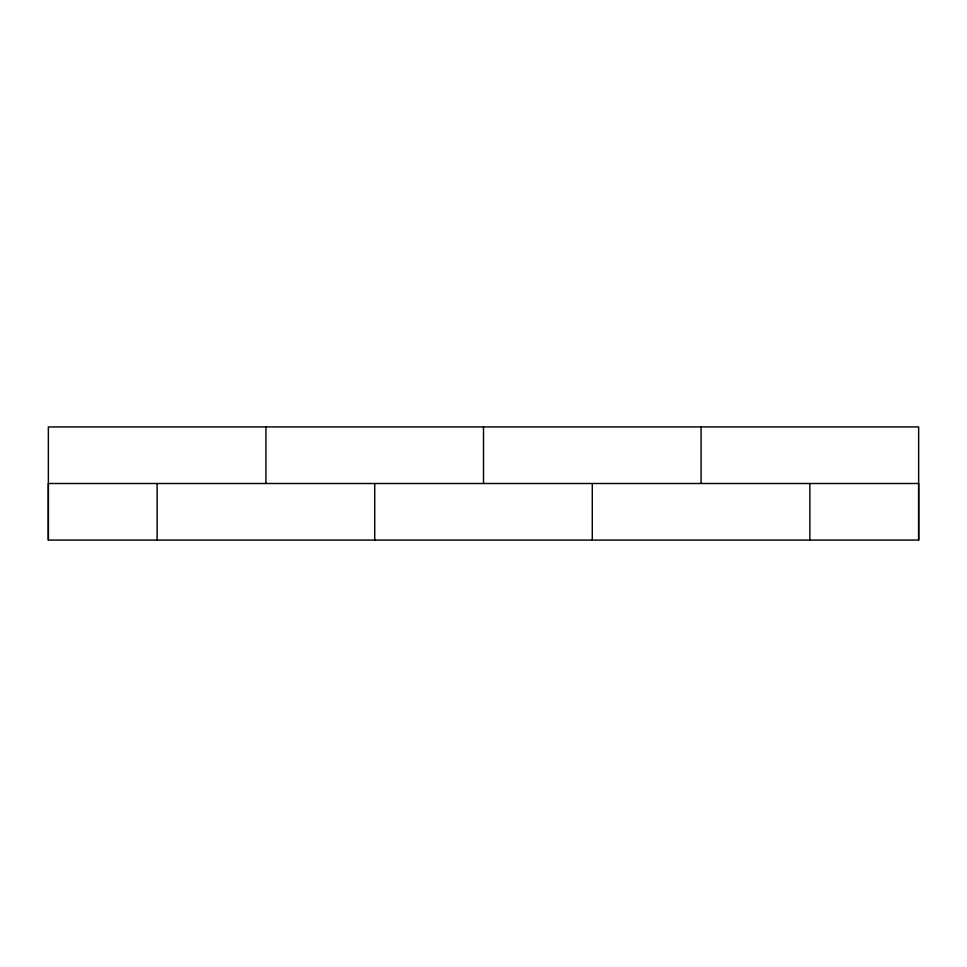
<?xml version="1.0" encoding="UTF-8"?>
<svg xmlns="http://www.w3.org/2000/svg" width="967" height="967" viewBox="0 0 967 967"><rect width="100%" height="100%" fill="white"/><g stroke="black" fill="none" stroke-linecap="round" stroke-linejoin="round"><path stroke-width="1.45" d="M48.35 540.07L48.35 483.5L918.65 483.5L918.65 540.07L48.35 540.07L48.35 426.93L918.65 426.93L918.65 540.07M809.862 483.5L809.862 540.07M701.075 426.93L701.075 483.5M592.288 483.5L592.288 540.07M483.5 426.93L483.5 483.5M374.712 483.5L374.712 540.07M265.925 426.93L265.925 483.5M157.137 483.5L157.137 540.07"/></g></svg>
